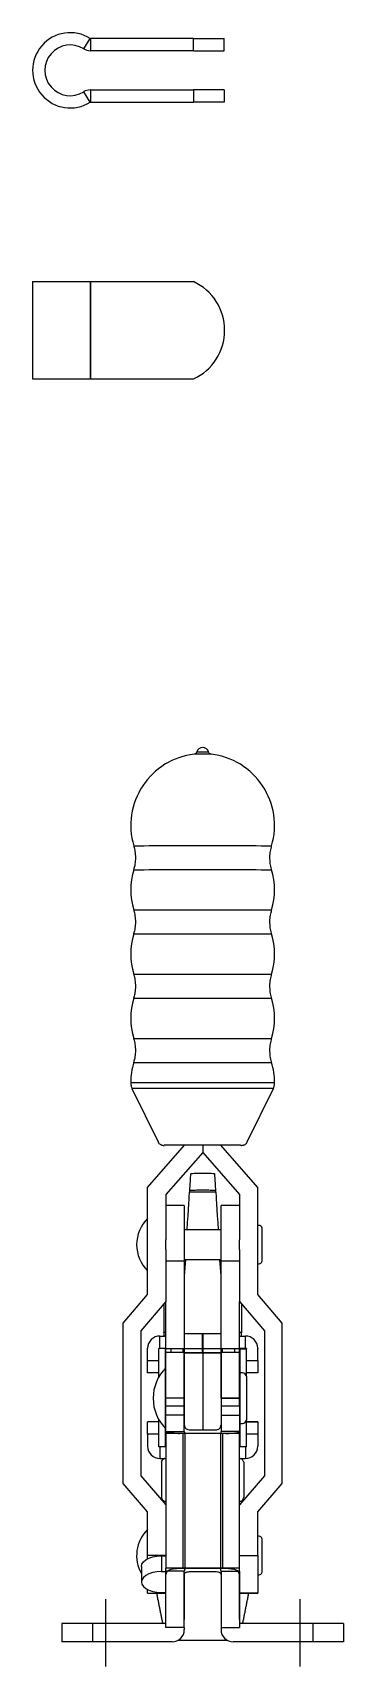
# Model space of a CAD drawing. Header units: millimetres. Extents: x 28 to 359, y 24 to 439.
# Drawn here: x 307.8 to 358.6, y 171.7 to 438.6 of the extents above; entities that cross this region are included whole.
import ezdxf

# ---------------------------------------------------------------- set-up
doc = ezdxf.new("R2010")
doc.units = ezdxf.units.MM
doc.linetypes.add('CENTER', pattern=[50.8, 31.75, -6.35, 6.35, -6.35])
doc.layers.add('CENTER', color=1, linetype='CENTER')

msp = doc.modelspace()

# ---------------------------------------------------------------- linework, layer by layer
at = {"color": 7, "linetype": 'Continuous'}
for p, q in [((316.13, 435.96), (317.19, 437.66)), ((317.2, 437.65), (317.2, 435.65)), ((334.06, 437.65), (317.2, 437.65)), ((334.06, 435.65), (317.2, 435.65)), ((334.06, 435.65), (334.06, 437.65)), ((334.06, 437.65), (339.06, 437.65)), ((334.06, 435.65), (339.06, 435.65)), ((339.06, 435.65), (339.06, 437.65)), ((317.19, 427.25), (316.13, 428.94)), ((317.2, 429.25), (317.2, 427.25)), ((317.2, 429.25), (334.06, 429.25)), ((317.2, 427.25), (334.06, 427.25)), ((334.06, 429.25), (334.06, 427.25)), ((339.06, 429.25), (334.06, 429.25)), ((339.06, 427.25), (334.06, 427.25)), ((339.06, 429.25), (339.06, 427.25)), ((307.76, 397.92), (317.19, 397.92)), ((317.19, 397.92), (317.19, 382.02)), ((317.19, 397.92), (317.2, 397.92)), ((317.2, 397.92), (317.2, 382.02)), ((317.2, 397.92), (334.06, 397.92)), ((307.76, 382.02), (317.19, 382.02)), ((317.19, 382.02), (317.2, 382.02)), ((317.2, 382.02), (334.06, 382.02)), ((324, 266.09), (328.26, 257.35)), ((342.85, 257.36), (347.13, 266.09)), ((326.56, 249.9), (332.6, 256.81)), ((335.56, 256.81), (335.56, 255.62)), ((344.56, 249.9), (338.52, 256.81)), ((335.56, 255.61), (329.56, 248.75)), ((335.56, 255.62), (341.56, 248.76)), ((335.56, 255.61), (335.56, 255.62)), ((326.56, 232.4), (326.56, 249.9)), ((329.56, 248.76), (329.56, 241.38)), ((333.39, 249.35), (333.39, 249.14)), ((337.73, 249.14), (333.39, 249.14)), ((337.73, 249.14), (337.73, 249.35)), ((341.56, 248.76), (341.56, 241.38)), ((344.56, 232.4), (344.56, 249.9)), ((332.56, 246.97), (332.56, 237.88)), ((338.56, 237.88), (338.56, 246.97)), ((345.3, 238), (345.3, 243.15)), ((329.56, 239.78), (329.56, 241.38)), ((341.56, 239.78), (341.56, 241.38)), ((329.56, 239.78), (329.56, 231.28)), ((332.56, 237.88), (329.56, 237.88)), ((332.73, 238.17), (332.56, 235.46)), ((332.56, 237.88), (332.56, 225.3)), ((338.56, 235.46), (338.39, 238.17)), ((341.56, 237.88), (338.56, 237.88)), ((338.56, 225.3), (338.56, 237.88)), ((341.56, 239.78), (341.56, 231.28)), ((322.56, 227.74), (326.56, 232.4)), ((348.56, 227.74), (344.56, 232.4)), ((329.56, 231.28), (325.46, 226.5)), ((329.21, 230.86), (329.21, 226.25)), ((329.56, 231.28), (329.56, 231.28)), ((329.56, 222.97), (329.56, 231.28)), ((341.56, 231.28), (345.66, 226.5)), ((341.56, 231.28), (341.56, 231.28)), ((341.56, 222.97), (341.56, 231.28)), ((341.56, 231.27), (345.66, 226.49)), ((341.91, 230.86), (341.91, 226.25)), ((322.56, 201.57), (322.56, 227.74)), ((348.56, 201.57), (348.56, 227.74)), ((325.46, 226.5), (325.46, 202.79)), ((328.56, 225.64), (328.56, 225.63)), ((328.56, 223.63), (328.56, 225.63)), ((332.56, 225.3), (332.56, 222.91)), ((335.55, 225.99), (335.55, 226.01)), ((335.55, 225.94), (335.55, 225.99)), ((335.55, 225.95), (335.57, 225.95)), ((335.55, 225.95), (335.57, 225.95)), ((335.55, 222.91), (335.55, 225.94)), ((335.57, 226.01), (335.57, 225.94)), ((335.57, 225.94), (335.57, 222.91)), ((338.56, 222.91), (338.56, 225.3)), ((342.56, 225.63), (342.56, 225.64)), ((342.56, 223.63), (342.56, 225.63)), ((345.66, 226.5), (345.66, 202.79)), ((326.56, 223.63), (326.56, 223.64)), ((326.56, 221.63), (326.56, 223.63)), ((326.56, 219.63), (326.56, 221.63)), ((326.56, 221.63), (328.41, 221.63)), ((328.41, 223.63), (328.41, 223.54)), ((328.41, 223.54), (328.41, 223.6)), ((328.41, 219.03), (328.41, 223.54)), ((329.56, 223.72), (329.56, 223.72)), ((329.56, 223.67), (329.56, 223.72)), ((329.56, 223.61), (341.56, 223.61)), ((329.56, 215.47), (329.56, 222.97)), ((329.56, 215.47), (329.56, 222.97)), ((329.56, 215.47), (329.56, 222.97)), ((332.36, 223.53), (330.36, 223.53)), ((330.36, 223.53), (330.36, 222.97)), ((332.36, 223.53), (332.36, 223.51)), ((332.36, 222.97), (332.36, 223.51)), ((332.56, 215.47), (332.56, 222.97)), ((332.56, 222.92), (338.56, 222.92)), ((332.56, 215.47), (332.56, 222.92)), ((332.56, 222.92), (338.56, 222.92)), ((332.56, 222.92), (332.56, 215.47)), ((332.56, 215.47), (332.56, 222.91)), ((335.55, 222.91), (332.56, 222.91)), ((332.56, 222.91), (332.56, 215.47)), ((332.56, 222.91), (332.56, 215.47)), ((338.56, 222.91), (335.57, 222.91)), ((335.57, 222.91), (335.57, 210.3)), ((338.56, 222.97), (338.56, 215.47)), ((338.56, 222.97), (338.56, 215.47)), ((338.56, 215.47), (338.56, 222.92)), ((338.56, 215.47), (338.56, 222.92)), ((338.56, 215.47), (338.56, 222.91)), ((338.56, 222.91), (338.56, 215.47)), ((340.76, 223.53), (338.76, 223.53)), ((338.76, 223.51), (338.76, 223.53)), ((338.76, 223.51), (338.76, 222.97)), ((340.76, 223.51), (340.76, 223.53)), ((340.76, 223.53), (340.76, 222.97)), ((340.76, 223.51), (340.76, 222.97)), ((341.56, 223.72), (341.56, 223.72)), ((341.56, 223.67), (341.56, 223.72)), ((341.56, 223.53), (342.71, 223.54)), ((341.56, 222.97), (341.56, 215.47)), ((341.56, 215.47), (341.56, 222.97)), ((341.56, 222.97), (341.56, 215.47)), ((342.71, 223.63), (342.71, 223.54)), ((342.71, 223.54), (342.71, 223.6)), ((342.71, 219.17), (342.71, 223.54)), ((342.71, 221.63), (344.56, 221.63)), ((344.56, 223.64), (344.56, 223.63)), ((344.56, 221.63), (344.56, 223.63)), ((344.56, 221.63), (344.56, 219.63)), ((328.41, 219.63), (326.56, 219.63)), ((341.96, 219.62), (341.96, 219.65)), ((344.56, 219.63), (342.71, 219.63)), ((342.79, 218.8), (342.79, 218.83)), ((342.79, 212.15), (342.79, 218.8)), ((332.56, 215.47), (329.56, 215.47)), ((329.56, 214.17), (329.56, 215.47)), ((332.56, 215.47), (329.56, 215.47)), ((329.56, 214.17), (329.56, 215.47)), ((332.56, 215.47), (329.56, 215.47)), ((329.56, 212.72), (329.56, 215.47)), ((329.56, 211.11), (329.56, 214.17)), ((332.56, 214.17), (329.56, 214.17)), ((332.56, 214.17), (332.56, 215.47)), ((332.56, 215.47), (332.56, 214.17)), ((332.56, 212.72), (332.56, 215.47)), ((332.56, 214.17), (332.56, 211.11)), ((338.56, 215.47), (341.56, 215.47)), ((338.56, 215.47), (338.56, 214.17)), ((341.56, 215.47), (338.56, 215.47)), ((338.56, 215.47), (338.56, 214.17)), ((338.56, 215.47), (341.56, 215.47)), ((338.56, 215.47), (338.56, 212.72)), ((338.56, 214.17), (338.56, 211.11)), ((341.56, 214.17), (338.56, 214.17)), ((341.56, 215.47), (341.56, 212.72)), ((341.56, 214.17), (341.56, 215.47)), ((341.56, 215.47), (341.56, 212.72)), ((328.41, 211.64), (326.56, 211.64)), ((326.56, 211.63), (326.56, 211.64)), ((326.56, 209.63), (326.56, 211.63)), ((328.41, 207.54), (328.41, 211.95)), ((329.56, 211.91), (329.56, 213.17)), ((332.56, 212.72), (329.56, 212.72)), ((329.56, 210.03), (329.56, 212.72)), ((329.56, 209.72), (329.56, 211.91)), ((329.56, 210.32), (329.56, 211.11)), ((332.56, 211.91), (332.56, 213.17)), ((332.56, 210.03), (332.56, 212.72)), ((332.56, 210.03), (332.56, 211.91)), ((338.56, 213.17), (338.56, 211.91)), ((338.56, 212.72), (341.56, 212.72)), ((338.56, 212.72), (338.56, 210.03)), ((338.56, 211.91), (338.56, 209.97)), ((341.56, 213.17), (341.56, 211.91)), ((341.56, 212.72), (341.56, 210.03)), ((341.56, 212.72), (341.56, 212.72)), ((341.56, 212.72), (341.56, 210.03)), ((341.56, 212.35), (341.56, 211.91)), ((341.56, 211.91), (341.56, 209.72)), ((341.56, 211.91), (341.56, 209.72)), ((342.71, 207.54), (342.71, 211.8)), ((344.56, 211.64), (342.71, 211.64)), ((342.71, 211.63), (344.56, 211.63)), ((344.56, 211.64), (344.56, 211.63)), ((344.56, 211.63), (344.56, 209.63)), ((326.56, 209.63), (326.56, 207.63)), ((328.41, 209.63), (326.56, 209.63)), ((332.32, 209.72), (329.53, 209.72)), ((332.32, 209.72), (329.53, 209.72)), ((329.56, 210.03), (329.56, 210.32)), ((329.56, 209.72), (329.56, 210.03)), ((329.56, 209.72), (329.56, 210.03)), ((332.32, 209.72), (332.32, 187.72)), ((332.66, 209.72), (332.32, 209.72)), ((332.32, 209.72), (332.32, 187.72)), ((332.66, 209.72), (332.32, 209.72)), ((332.66, 209.72), (332.66, 187.72)), ((338.46, 209.72), (332.66, 209.72)), ((332.66, 209.72), (332.66, 187.72)), ((338.46, 209.72), (332.66, 209.72)), ((333.56, 210.3), (337.56, 210.3)), ((338.46, 209.72), (338.46, 187.72)), ((338.8, 209.72), (338.46, 209.72)), ((338.46, 209.72), (338.46, 187.72)), ((338.8, 209.72), (338.46, 209.72)), ((338.8, 209.72), (338.8, 187.72)), ((341.59, 209.72), (338.8, 209.72)), ((338.8, 209.72), (338.8, 187.72)), ((341.59, 209.72), (338.8, 209.72)), ((341.56, 209.72), (341.56, 210.03)), ((341.56, 209.72), (341.56, 210.03)), ((344.56, 209.63), (342.71, 209.63)), ((344.56, 209.63), (344.56, 207.63)), ((329.53, 207.53), (328.41, 207.54)), ((328.56, 207.54), (328.56, 205.63)), ((342.71, 207.54), (341.59, 207.53)), ((342.56, 207.54), (342.56, 205.63)), ((328.82, 205.01), (328.82, 199.26)), ((342.3, 205.01), (342.3, 199.26)), ((326.56, 196.9), (322.56, 201.57)), ((322.56, 201.55), (322.56, 201.57)), ((325.46, 202.79), (329.53, 198.05)), ((345.66, 202.79), (341.59, 198.05)), ((344.56, 196.9), (348.56, 201.57)), ((348.56, 201.55), (348.56, 201.57)), ((329.35, 198.63), (329.31, 198.63)), ((329.53, 198.63), (329.35, 198.63)), ((326.56, 189.78), (326.56, 196.9)), ((344.56, 189.78), (344.56, 196.9)), ((345.3, 187.2), (345.3, 192.35)), ((326.56, 189.24), (326.56, 189.78)), ((329.53, 189.78), (326.56, 189.78)), ((328.81, 189.72), (328.81, 187.17)), ((328.81, 189.72), (329.53, 189.72)), ((341.59, 189.78), (344.56, 189.78)), ((344.56, 189.78), (344.56, 183.65)), ((328.81, 187.17), (329.56, 187.17)), ((332.32, 187.72), (329.53, 187.72)), ((332.32, 187.72), (329.53, 187.72)), ((329.56, 187.21), (329.56, 187.72)), ((329.56, 187.21), (329.56, 187.72)), ((329.56, 186.99), (329.56, 187.21)), ((329.56, 178.01), (329.56, 187.21)), ((329.56, 186.68), (329.56, 186.99)), ((332.66, 187.72), (332.32, 187.72)), ((332.66, 187.72), (332.32, 187.72)), ((332.56, 178.01), (332.56, 187.21)), ((338.46, 187.72), (332.66, 187.72)), ((338.46, 187.72), (332.66, 187.72)), ((333.56, 187.72), (333.56, 187.67)), ((337.56, 187.67), (333.56, 187.67)), ((337.56, 187.1), (333.56, 187.1)), ((337.56, 187.67), (337.56, 187.72)), ((338.8, 187.72), (338.46, 187.72)), ((338.8, 187.72), (338.46, 187.72)), ((338.56, 187.21), (338.56, 178.01)), ((341.59, 187.72), (338.8, 187.72)), ((341.59, 187.72), (338.8, 187.72)), ((341.56, 187.21), (341.56, 187.72)), ((341.56, 187.21), (341.56, 187.72)), ((341.56, 187.21), (341.56, 178.01)), ((326.56, 183.65), (326.56, 184.21)), ((329.56, 179.3), (329.56, 186.68)), ((332.56, 186.68), (332.56, 179.3)), ((338.56, 186.68), (338.56, 178.67)), ((341.56, 179.3), (341.56, 186.68)), ((326.56, 183.65), (329.56, 183.65)), ((326.56, 183.65), (326.56, 183.65)), ((328.81, 183.73), (329.56, 183.73)), ((344.56, 183.65), (341.56, 183.65)), ((341.56, 183.65), (344.56, 183.65)), ((344.56, 183.65), (344.56, 183.65)), ((329.56, 178.01), (329.56, 179.3)), ((332.56, 178.01), (332.56, 179.3)), ((338.56, 179.3), (338.56, 178.01)), ((312.56, 178.67), (312.56, 175.67)), ((317.56, 178.67), (312.56, 178.67)), ((317.56, 178.67), (317.56, 175.67)), ((329.56, 178.67), (317.56, 178.67)), ((332.56, 178.01), (329.56, 178.01)), ((332.56, 178.01), (329.56, 178.01)), ((332.56, 178.01), (332.56, 177.67)), ((338.56, 178.67), (338.56, 178.67)), ((338.56, 178.67), (338.56, 177.67)), ((338.56, 178.01), (341.56, 178.01)), ((338.56, 178.01), (341.56, 178.01)), ((353.56, 178.67), (341.56, 178.67)), ((353.56, 178.67), (353.56, 175.67)), ((358.56, 178.67), (353.56, 178.67)), ((358.56, 178.67), (358.56, 175.67)), ((317.56, 175.67), (312.56, 175.67)), ((330.56, 175.67), (317.56, 175.67)), ((353.56, 175.67), (340.56, 175.67)), ((358.56, 175.67), (353.56, 175.67))]:
    msp.add_line(p, q, dxfattribs=at)
at = {"color": 7, "linetype": 'Continuous', "flags": 128}
for points in [[(334.6, 321.07), (334.67, 321.07), (334.88, 321.07), (335.19, 321.07), (335.56, 321.07), (335.93, 321.07), (336.24, 321.07), (336.45, 321.07), (336.52, 321.07), (336.52, 321.07)], [(324.28, 305.76), (324.33, 305.76), (324.52, 305.76), (324.88, 305.76), (325.38, 305.76), (326.02, 305.76), (326.8, 305.77), (327.7, 305.77), (328.72, 305.77), (329.82, 305.77), (331.01, 305.77), (332.27, 305.77), (333.57, 305.77), (334.89, 305.77), (336.23, 305.77), (337.56, 305.77), (338.86, 305.77), (340.11, 305.77), (341.3, 305.77), (342.41, 305.77), (343.42, 305.77), (344.32, 305.77), (345.1, 305.76), (345.74, 305.76), (346.25, 305.76), (346.6, 305.76), (346.8, 305.76), (346.84, 305.76)], [(324.28, 301.84), (324.33, 301.84), (324.52, 301.84), (324.88, 301.84), (325.38, 301.84), (326.02, 301.84), (326.8, 301.85), (327.7, 301.85), (328.72, 301.85), (329.82, 301.85), (331.01, 301.85), (332.27, 301.85), (333.57, 301.85), (334.89, 301.85), (336.23, 301.85), (337.56, 301.85), (338.86, 301.85), (340.11, 301.85), (341.3, 301.85), (342.41, 301.85), (343.42, 301.85), (344.32, 301.85), (345.1, 301.84), (345.74, 301.84), (346.25, 301.84), (346.6, 301.84), (346.8, 301.84), (346.84, 301.84)], [(324.28, 295.26), (324.33, 295.26), (324.52, 295.26), (324.88, 295.26), (325.38, 295.26), (326.02, 295.26), (326.8, 295.27), (327.7, 295.27), (328.72, 295.27), (329.82, 295.27), (331.01, 295.27), (332.27, 295.27), (333.57, 295.27), (334.89, 295.27), (336.23, 295.27), (337.56, 295.27), (338.86, 295.27), (340.11, 295.27), (341.3, 295.27), (342.41, 295.27), (343.42, 295.27), (344.32, 295.27), (345.1, 295.26), (345.74, 295.26), (346.25, 295.26), (346.6, 295.26), (346.8, 295.26), (346.84, 295.26)], [(324.28, 291.34), (324.33, 291.34), (324.52, 291.34), (324.88, 291.34), (325.38, 291.34), (326.02, 291.34), (326.8, 291.35), (327.7, 291.35), (328.72, 291.35), (329.82, 291.35), (331.01, 291.35), (332.27, 291.35), (333.57, 291.35), (334.89, 291.35), (336.23, 291.35), (337.56, 291.35), (338.86, 291.35), (340.11, 291.35), (341.3, 291.35), (342.41, 291.35), (343.42, 291.35), (344.32, 291.35), (345.1, 291.34), (345.74, 291.34), (346.25, 291.34), (346.6, 291.34), (346.8, 291.34), (346.84, 291.34)], [(324.28, 284.76), (324.33, 284.76), (324.52, 284.76), (324.88, 284.76), (325.38, 284.76), (326.02, 284.76), (326.8, 284.77), (327.7, 284.77), (328.72, 284.77), (329.82, 284.77), (331.01, 284.77), (332.27, 284.77), (333.57, 284.77), (334.89, 284.77), (336.23, 284.77), (337.56, 284.77), (338.86, 284.77), (340.11, 284.77), (341.3, 284.77), (342.41, 284.77), (343.42, 284.77), (344.32, 284.77), (345.1, 284.76), (345.74, 284.76), (346.25, 284.76), (346.6, 284.76), (346.8, 284.76), (346.84, 284.76)], [(324.28, 280.84), (324.33, 280.84), (324.52, 280.84), (324.88, 280.84), (325.38, 280.84), (326.02, 280.84), (326.8, 280.85), (327.7, 280.85), (328.72, 280.85), (329.82, 280.85), (331.01, 280.85), (332.27, 280.85), (333.57, 280.85), (334.89, 280.85), (336.23, 280.85), (337.56, 280.85), (338.86, 280.85), (340.11, 280.85), (341.3, 280.85), (342.41, 280.85), (343.42, 280.85), (344.32, 280.85), (345.1, 280.84), (345.74, 280.84), (346.25, 280.84), (346.6, 280.84), (346.8, 280.84), (346.84, 280.84)], [(324.28, 274.26), (324.33, 274.26), (324.52, 274.26), (324.88, 274.26), (325.38, 274.26), (326.02, 274.26), (326.8, 274.27), (327.7, 274.27), (328.72, 274.27), (329.82, 274.27), (331.01, 274.27), (332.27, 274.27), (333.57, 274.27), (334.89, 274.27), (336.23, 274.27), (337.56, 274.27), (338.86, 274.27), (340.11, 274.27), (341.3, 274.27), (342.41, 274.27), (343.42, 274.27), (344.32, 274.27), (345.1, 274.26), (345.74, 274.26), (346.25, 274.26), (346.6, 274.26), (346.8, 274.26), (346.84, 274.26)], [(324.28, 270.34), (324.33, 270.34), (324.52, 270.34), (324.88, 270.34), (325.38, 270.34), (326.02, 270.34), (326.8, 270.35), (327.7, 270.35), (328.72, 270.35), (329.82, 270.35), (331.01, 270.35), (332.27, 270.35), (333.57, 270.35), (334.89, 270.35), (336.23, 270.35), (337.56, 270.35), (338.86, 270.35), (340.11, 270.35), (341.3, 270.35), (342.41, 270.35), (343.42, 270.35), (344.32, 270.35), (345.1, 270.34), (345.74, 270.34), (346.25, 270.34), (346.6, 270.34), (346.8, 270.34), (346.84, 270.34)], [(323.81, 267.05), (323.83, 267.05), (323.99, 267.05), (324.3, 267.05), (324.77, 267.05), (325.39, 267.05), (326.14, 267.06), (327.01, 267.06), (328.01, 267.06), (329.1, 267.06), (330.29, 267.06), (331.54, 267.06), (332.85, 267.06), (334.2, 267.06), (335.56, 267.06), (336.93, 267.06), (338.27, 267.06), (339.58, 267.06), (340.83, 267.06), (342.02, 267.06), (343.11, 267.06), (344.11, 267.06), (344.99, 267.06), (345.74, 267.05), (346.35, 267.05), (346.82, 267.05), (347.13, 267.05), (347.29, 267.05), (347.31, 267.05)], [(347.13, 266.09), (347.13, 266.09), (346.91, 266.09), (346.25, 266.1), (345.18, 266.1), (343.74, 266.1), (341.99, 266.1), (339.99, 266.1), (337.82, 266.1), (335.56, 266.1), (333.3, 266.1), (331.13, 266.1), (329.13, 266.1), (327.38, 266.1), (325.94, 266.1), (324.87, 266.1), (324.22, 266.09), (323.99, 266.09), (324, 266.09)], [(328.56, 225.64), (329.18, 225.64), (329.3, 225.64)], [(329.56, 225.63), (329.39, 225.63), (329.31, 225.63)], [(341.83, 225.64), (341.94, 225.64), (342.56, 225.64)], [(328.56, 205.63), (329.18, 205.63), (329.56, 205.63)], [(329.41, 207.64), (329.42, 207.64), (329.53, 207.64)], [(341.56, 205.63), (341.94, 205.63), (342.56, 205.63)], [(341.59, 207.64), (341.7, 207.64), (341.71, 207.64)], [(341.81, 198.63), (341.76, 198.63), (341.59, 198.63)], [(325.56, 187.99), (325.64, 188.38), (325.88, 188.74), (326.27, 189.07), (326.78, 189.34), (327.4, 189.55), (328.09, 189.67), (328.81, 189.72)], [(328.81, 187.17), (328.09, 187.13), (327.4, 187), (326.78, 186.8), (326.27, 186.52), (325.88, 186.2), (325.64, 185.83), (325.56, 185.45), (325.64, 185.07), (325.88, 184.7), (326.27, 184.38), (326.78, 184.1), (327.4, 183.9), (328.09, 183.77), (328.81, 183.73)], [(339.63, 175.9), (337.97, 175.9), (337.03, 175.9), (336.06, 175.9), (335.07, 175.9), (334.09, 175.9), (333.15, 175.9), (331.49, 175.9)]]:
    msp.add_lwpolyline(points, dxfattribs=at)
at = {"color": 7, "linetype": 'Continuous'}
for centre, radius, start, end in [((313.91, 432.45), 6.15, 57.7824, 302.2176), ((313.91, 432.45), 4.15, 57.7824, 302.2176), ((317.2, 437.67), 2.02, 237.7824, 270), ((317.2, 437.67), 0.02, 237.7824, 270), ((317.2, 427.23), 2.02, 90, 122.2176), ((317.2, 427.23), 0.02, 90, 122.2176), ((330.39, 389.97), 8.76, 294.796, 65.204), ((335.56, 309.05), 11.75, 96.7574, 196.2602), ((335.57, -59.36), 380.08, 89.7922, 90.209), ((335.56, 320.8), 1, 90, 163.9429), ((335.56, 320.8), 1, 16.0571, 90), ((335.56, 309.05), 11.75, 343.7398, 83.2426), ((335.56, 298.55), 11.75, 163.7398, 196.2602), ((335.56, 298.55), 11.75, 343.7398, 16.2602), ((335.56, 288.05), 11.75, 163.7398, 196.2602), ((335.56, 288.05), 11.75, 343.7398, 16.2602), ((335.56, 277.55), 11.75, 163.7398, 196.2602), ((335.56, 277.55), 11.75, 343.7398, 16.2602), ((335.56, 267.05), 11.75, 163.7398, 180), ((335.56, 267.05), 11.75, 360, 16.2602), ((330.68, 240.57), 5.92, 134.0918, 225.9082), ((344.72, 243.15), 0.575, 0, 106.1565), ((344.72, 238), 0.575, 253.8435, 0), ((328.56, 223.64), 2, 90, 179.9999), ((341.56, 238.58), 12.95, 269.9857, 271.0918), ((342.56, 223.64), 2, 0.0001, 90), ((329.44, 124.46), 99.15, 89.9301, 90.5947), ((330.36, 223.29), 0.246, 89.3731, 90.0894), ((340.76, 223.29), 0.246, 89.9106, 90.6269), ((341.68, 124.46), 99.15, 89.4053, 90.0699), ((334.46, 215.47), 7, 134.4352, 225.5648), ((341.96, 218.83), 0.825, 0, 107.6397), ((341.96, 212.15), 0.825, 252.3603, 0), ((328.56, 207.63), 2, 180.0001, 270), ((342.56, 207.63), 2, 270, 359.9999), ((330.68, 189.77), 5.92, 134.0918, 210.1396), ((344.72, 192.35), 0.575, 0, 106.1565), ((344.72, 187.2), 0.575, 253.8435, 0), ((330.56, 177.67), 2, 270, 0), ((340.56, 177.67), 2, 180, 270)]:
    msp.add_arc(centre, radius, start, end, dxfattribs=at)
for centre, major_axis, start_param, end_param in [((333.02, 243.15), (0.37, 6), 4.683253, 6.233082), ((338.1, 243.15), (-0.37, 6), 0.050103, 1.599932)]:
    msp.add_ellipse(centre, major_axis=major_axis, ratio=0.003091, start_param=start_param, end_param=end_param, dxfattribs=at)
for points, degree in [([(307.76, 397.92), (307.76, 382.02)], 1), ([(336.55, 256.81), (334.58, 256.81)], 1), ([(332.56, 246.97), (329.56, 246.97)], 1), ([(341.56, 246.97), (338.56, 246.97)], 1), ([(338.56, 242.97), (332.56, 242.97)], 1), ([(332.56, 238.17), (338.56, 238.17)], 1), ([(329.56, 226.16), (329.21, 226.25)], 1), ([(329.21, 225.69), (329.31, 225.63)], 1), ([(338.56, 226.01), (332.56, 226.01)], 1), ([(338.56, 226.01), (332.56, 226.01)], 1), ([(341.91, 226.25), (341.56, 226.16)], 1), ([(341.81, 225.63), (341.91, 225.69)], 1), ([(329.41, 223.54), (329.41, 207.64)], 1), ([(332.56, 222.97), (329.56, 222.97)], 1), ([(332.56, 222.97), (329.56, 222.97)], 1), ([(332.56, 222.97), (329.56, 222.97)], 1), ([(341.56, 222.97), (338.56, 222.97)], 1), ([(341.56, 222.97), (338.56, 222.97)], 1), ([(341.56, 222.97), (338.56, 222.97)], 1), ([(341.71, 207.64), (341.71, 223.54)], 1), ([(329.53, 209.72), (329.53, 187.72)], 1), ([(329.53, 209.72), (329.53, 187.72)], 1), ([(329.56, 210.03), (329.59, 210), (329.65, 209.95), (330.14, 209.88), (330.85, 209.8), (331.47, 209.75), (331.77, 209.72)], 3), ([(329.56, 210.03), (332.56, 210.03)], 1), ([(332.56, 210.03), (332.56, 209.98), (332.57, 209.88), (332.61, 209.77), (332.63, 209.72)], 3), ([(341.56, 210.03), (338.56, 210.03)], 1), ([(341.59, 187.72), (341.59, 209.72)], 1), ([(341.59, 187.72), (341.59, 209.72)], 1), ([(329.3, 205.63), (329.16, 205.55)], 1), ([(341.95, 205.55), (341.82, 205.63)], 1), ([(329.17, 198.72), (329.31, 198.63)], 1), ([(341.81, 198.63), (341.96, 198.72)], 1), ([(325.56, 187.99), (325.56, 185.45)], 1), ([(332.56, 187.21), (329.56, 187.21)], 1), ([(332.65, 187.72), (332.56, 187.21)], 1), ([(338.56, 187.21), (338.47, 187.72)], 1), ([(338.56, 187.21), (341.56, 187.21)], 1), ([(328.01, 183.65), (329.01, 178.67)], 1), ([(342.11, 178.67), (343.11, 183.65)], 1)]:
    msp.add_open_spline(points, degree=degree, dxfattribs=at)
for points, knots in [([(334.6, 321.08), (334.59, 321.07), (334.59, 321.01), (334.53, 320.92), (334.44, 320.83), (334.36, 320.77), (334.31, 320.75), (334.29, 320.74)], [0, 0, 0, 0, 0.054155, 0.375585, 0.641368, 0.865974, 1, 1, 1, 1]), ([(336.82, 320.75), (336.8, 320.76), (336.73, 320.78), (336.62, 320.88), (336.54, 320.99), (336.53, 321.07), (336.53, 321.08)], [0, 0, 0, 0, 0.118502, 0.512798, 0.93101, 1, 1, 1, 1]), ([(324.27, 305.73), (324.3, 305.65), (324.43, 305.27), (324.54, 304.52), (324.58, 303.54), (324.49, 302.63), (324.34, 302.08), (324.27, 301.86)], [0, 0, 0, 0, 0.067909, 0.307713, 0.569016, 0.82006, 1, 1, 1, 1]), ([(346.84, 301.85), (346.83, 301.88), (346.72, 302.2), (346.6, 302.89), (346.54, 303.88), (346.61, 304.86), (346.77, 305.46), (346.84, 305.75)], [0, 0, 0, 0, 0.025142, 0.263045, 0.524419, 0.775458, 1, 1, 1, 1]), ([(324.27, 295.23), (324.3, 295.15), (324.43, 294.77), (324.54, 294.02), (324.58, 293.04), (324.49, 292.13), (324.34, 291.58), (324.27, 291.36)], [0, 0, 0, 0, 0.067907, 0.307712, 0.569017, 0.820059, 1, 1, 1, 1]), ([(346.84, 291.35), (346.83, 291.38), (346.72, 291.7), (346.6, 292.39), (346.54, 293.38), (346.61, 294.36), (346.77, 294.96), (346.84, 295.25)], [0, 0, 0, 0, 0.025144, 0.263046, 0.524418, 0.775457, 1, 1, 1, 1]), ([(324.27, 284.73), (324.3, 284.65), (324.43, 284.27), (324.54, 283.52), (324.58, 282.54), (324.49, 281.63), (324.34, 281.08), (324.27, 280.86)], [0, 0, 0, 0, 0.067907, 0.307712, 0.569017, 0.820059, 1, 1, 1, 1]), ([(346.84, 280.85), (346.83, 280.88), (346.72, 281.2), (346.6, 281.89), (346.54, 282.88), (346.61, 283.86), (346.77, 284.46), (346.84, 284.75)], [0, 0, 0, 0, 0.025144, 0.263046, 0.524418, 0.775457, 1, 1, 1, 1]), ([(324.27, 274.23), (324.3, 274.15), (324.43, 273.77), (324.54, 273.02), (324.58, 272.04), (324.49, 271.13), (324.34, 270.58), (324.27, 270.36)], [0, 0, 0, 0, 0.067907, 0.307712, 0.569017, 0.820059, 1, 1, 1, 1]), ([(346.84, 270.35), (346.83, 270.38), (346.72, 270.7), (346.6, 271.39), (346.54, 272.38), (346.61, 273.36), (346.77, 273.96), (346.84, 274.25)], [0, 0, 0, 0, 0.025144, 0.263046, 0.524418, 0.775457, 1, 1, 1, 1]), ([(323.83, 267.05), (323.82, 266.99), (323.81, 266.73), (323.87, 266.4), (323.98, 266.16), (324.01, 266.09)], [0, 0, 0, 0, 0.191124, 0.789046, 1, 1, 1, 1]), ([(347.13, 266.09), (347.19, 266.27), (347.3, 266.58), (347.3, 266.91), (347.3, 267.04)], [0, 0, 0, 0, 0.579614, 1, 1, 1, 1]), ([(328.26, 257.35), (328.31, 257.27), (328.4, 257.12), (328.58, 256.97), (328.75, 256.88), (328.88, 256.84), (328.96, 256.82), (329.02, 256.81), (329.07, 256.8), (329.11, 256.8), (329.17, 256.8), (329.16, 256.79), (329.24, 256.79), (329.25, 256.8)], [0, 0, 0, 0, 0.067177, 0.124249, 0.172099, 0.209016, 0.238238, 0.271919, 0.327999, 0.429213, 0.613945, 0.97289, 1, 1, 1, 1]), ([(334.58, 256.81), (334.3, 256.81), (333.72, 256.81), (332.87, 256.81), (332.03, 256.81), (331.28, 256.81), (330.61, 256.81), (330.05, 256.8), (329.62, 256.8), (329.34, 256.8), (329.28, 256.8), (329.25, 256.8)], [0, 0, 0, 0, 0.100667, 0.211603, 0.322526, 0.43287, 0.543195, 0.657622, 0.772033, 0.88593, 1, 1, 1, 1]), ([(341.88, 256.79), (341.84, 256.8), (341.79, 256.8), (341.53, 256.8), (341.13, 256.8), (340.59, 256.81), (339.94, 256.81), (339.18, 256.81), (338.35, 256.81), (337.46, 256.81), (336.85, 256.81), (336.55, 256.81)], [0, 0, 0, 0, 0.108577, 0.219027, 0.32947, 0.440792, 0.552102, 0.664123, 0.776131, 0.888057, 1, 1, 1, 1]), ([(341.88, 256.79), (341.89, 256.79), (341.94, 256.79), (341.96, 256.8), (342, 256.8), (342.06, 256.8), (342.13, 256.81), (342.25, 256.84), (342.41, 256.89), (342.61, 257.02), (342.78, 257.19), (342.83, 257.32), (342.85, 257.36)], [0, 0, 0, 0, 0.057014, 0.325414, 0.579586, 0.683028, 0.748879, 0.785492, 0.827612, 0.894729, 0.966996, 1, 1, 1, 1]), ([(333.58, 252.17), (333.55, 251.75), (333.5, 250.8), (333.44, 249.86), (333.41, 249.35)], [0, 0, 0, 0, 0.453659, 1, 1, 1, 1]), ([(333.61, 252.17), (333.64, 252.18), (333.69, 252.2), (334.12, 252.23), (334.77, 252.25), (335.56, 252.26), (336.34, 252.25), (337, 252.23), (337.43, 252.2), (337.49, 252.18), (337.51, 252.17)], [0, 0, 0, 0, 0.089823, 0.226463, 0.363035, 0.499588, 0.636184, 0.772897, 0.909675, 1, 1, 1, 1]), ([(337.71, 249.37), (337.69, 249.79), (337.63, 250.73), (337.57, 251.67), (337.54, 252.19)], [0, 0, 0, 0, 0.448829, 1, 1, 1, 1]), ([(337.73, 249.35), (337.7, 249.37), (337.64, 249.4), (337.13, 249.43), (336.41, 249.46), (335.56, 249.47), (334.7, 249.46), (333.99, 249.43), (333.49, 249.4), (333.42, 249.37), (333.39, 249.35)], [0, 0, 0, 0, 0.125056, 0.249992, 0.374872, 0.49976, 0.624713, 0.749779, 0.87484, 1, 1, 1, 1]), ([(329.21, 226.25), (329.21, 226.18), (329.21, 225.95), (329.21, 225.71), (329.21, 225.73), (329.21, 225.73)], [0, 0, 0, 0, 0.226152, 0.73089, 1, 1, 1, 1]), ([(341.91, 225.73), (341.91, 225.72), (341.91, 225.7), (341.91, 225.94), (341.91, 226.18), (341.91, 226.25)], [0, 0, 0, 0, 0.256182, 0.773843, 1, 1, 1, 1]), ([(332.56, 211.11), (332.56, 211), (332.58, 210.9), (332.65, 210.7), (332.71, 210.61), (332.84, 210.5), (332.89, 210.47), (333, 210.41), (333.06, 210.39), (333.26, 210.33), (333.41, 210.3), (333.56, 210.3)], [0, 0, 0, 0, 0.25, 0.25, 0.5, 0.5, 0.625, 0.625, 0.75, 0.75, 1, 1, 1, 1]), ([(337.56, 210.3), (337.64, 210.3), (337.71, 210.31), (337.86, 210.33), (337.93, 210.35), (338.13, 210.41), (338.24, 210.47), (338.41, 210.61), (338.47, 210.7), (338.55, 210.9), (338.56, 211), (338.56, 211.11)], [0, 0, 0, 0, 0.125, 0.125, 0.25, 0.25, 0.5, 0.5, 0.75, 0.75, 1, 1, 1, 1]), ([(329.56, 210.03), (329.59, 210), (329.65, 209.95), (330.14, 209.88), (330.85, 209.8), (331.47, 209.75), (331.77, 209.72)], [0, 0, 0, 0, 0.25, 0.5, 0.75, 1, 1, 1, 1]), ([(338.49, 209.72), (338.5, 209.73), (338.51, 209.73), (338.53, 209.76), (338.56, 209.86), (338.56, 209.96), (338.56, 210.03)], [0, 0, 0, 0, 0.064371, 0.141713, 0.347631, 1, 1, 1, 1]), ([(339.35, 209.72), (339.7, 209.73), (340.36, 209.75), (341.07, 209.81), (341.49, 209.89), (341.54, 209.98), (341.56, 210.03)], [0, 0, 0, 0, 0.280196, 0.540077, 0.779898, 1, 1, 1, 1]), ([(339.35, 209.72), (339.7, 209.73), (340.36, 209.75), (341.07, 209.81), (341.49, 209.89), (341.54, 209.98), (341.56, 210.03)], [0, 0, 0, 0, 0.280196, 0.540077, 0.779898, 1, 1, 1, 1]), ([(328.82, 205.01), (328.88, 205.13), (328.98, 205.37), (329.1, 205.51), (329.17, 205.55), (329.18, 205.56)], [0, 0, 0, 0, 0.2301964, 0.462511, 0.5099704, 0.5099704, 0.5099704, 0.5099704]), ([(342.3, 205.01), (342.27, 205.08), (342.16, 205.31), (342.05, 205.54), (341.96, 205.53), (341.95, 205.53)], [0, 0, 0, 0, 0.281095, 0.907175, 1, 1, 1, 1]), ([(329.19, 198.71), (329.17, 198.71), (329.11, 198.75), (328.98, 198.9), (328.88, 199.14), (328.82, 199.26)], [0.4832644, 0.4832644, 0.4832644, 0.4832644, 0.5372635, 0.7673704, 1, 1, 1, 1]), ([(341.96, 198.73), (341.96, 198.73), (342.05, 198.73), (342.16, 198.95), (342.27, 199.18), (342.3, 199.26)], [0, 0, 0, 0, 0.067949, 0.716608, 1, 1, 1, 1]), ([(333.56, 187.67), (333.29, 187.67), (333.03, 187.67), (332.5, 187.67), (332.24, 187.66), (331.75, 187.65), (331.52, 187.64), (331.08, 187.61), (330.87, 187.59), (330.5, 187.52), (330.34, 187.49), (330.05, 187.39), (329.93, 187.33), (329.75, 187.18), (329.67, 187.1), (329.58, 186.91), (329.56, 186.8), (329.56, 186.68)], [0, 0, 0, 0, 0.125, 0.125, 0.25, 0.25, 0.375, 0.375, 0.5, 0.5, 0.625, 0.625, 0.75, 0.75, 0.875, 0.875, 1, 1, 1, 1]), ([(333.56, 187.1), (333.42, 187.1), (333.29, 187.09), (333.04, 187.05), (332.93, 187.02), (332.75, 186.95), (332.68, 186.9), (332.58, 186.8), (332.56, 186.74), (332.56, 186.68)], [0, 0, 0, 0, 0.25, 0.25, 0.5, 0.5, 0.75, 0.75, 1, 1, 1, 1]), ([(341.56, 186.68), (341.56, 186.8), (341.54, 186.91), (341.45, 187.1), (341.38, 187.18), (341.19, 187.33), (341.07, 187.39), (340.79, 187.48), (340.62, 187.52), (340.25, 187.58), (340.05, 187.61), (339.61, 187.64), (339.37, 187.65), (338.88, 187.66), (338.62, 187.67), (338.1, 187.67), (337.83, 187.67), (337.56, 187.67)], [0, 0, 0, 0, 0.125, 0.125, 0.25, 0.25, 0.375, 0.375, 0.5, 0.5, 0.625, 0.625, 0.75, 0.75, 0.875, 0.875, 1, 1, 1, 1]), ([(338.56, 186.68), (338.56, 186.74), (338.54, 186.8), (338.45, 186.9), (338.38, 186.95), (338.19, 187.02), (338.08, 187.05), (337.84, 187.09), (337.7, 187.1), (337.56, 187.1)], [0, 0, 0, 0, 0.25, 0.25, 0.5, 0.5, 0.75, 0.75, 1, 1, 1, 1])]:
    msp.add_open_spline(points, degree=3, knots=knots, dxfattribs=at)
at = {"layer": 'CENTER', "color": 1, "linetype": 'CENTER'}
for p, q in [((319.66, 182.67), (319.66, 171.67)), ((351.46, 182.67), (351.46, 171.67))]:
    msp.add_line(p, q, dxfattribs=at)

doc.saveas('drawing.dxf')
